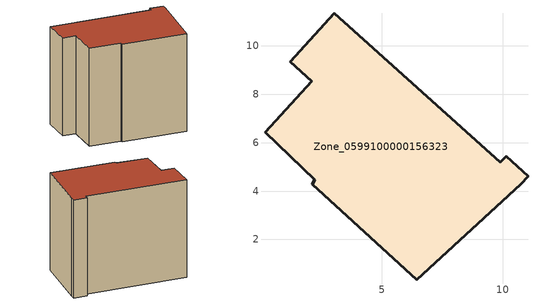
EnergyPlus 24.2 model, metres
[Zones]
Zone_0599100000156323
 floor ground (C_G): 10.14,5.43 11.04,4.61 10.74,4.28 6.44,0.34 2.13,4.29 2.23,4.47 0.17,6.42 2.1,8.54 1.21,9.35 3.04,11.35 9.9,5.18 z0
 wall outside (C_F): 3.04,11.35 1.21,9.35 2.1,8.54 0.17,6.42 2.23,4.47 2.13,4.29 6.44,0.34 10.74,4.28 11.04,4.61 10.14,5.43 9.9,5.18 3.04,11.35 z0:8.85
 roof outside (C_R): 9.9,5.18 3.04,11.35 1.21,9.35 2.1,8.54 0.17,6.42 2.23,4.47 2.13,4.29 6.44,0.34 10.74,4.28 11.04,4.61 10.14,5.43 z8.85
[BUILDING]
Pand.0599100000156323: North Axis=0; Terrain=City; Loads Convergence Tolerance Value=0.04; Temperature Convergence Tolerance Value=0.4; Solar Distribution=FullExterior; Maximum Number of Warmup Days=25; Minimum Number of Warmup Days=1
[Site:Location]
Rotterdam.The.Hague.AP_ZH_NLD Design_Conditions: Latitude=51.96; Longitude=4.45; Time Zone=1; Elevation=-4.5
[SITE:GROUNDTEMPERATURE:BUILDINGSURFACE]
18, 18, 18, 18, 18, 18, 18, 18, 18, 18, 18, 18
[MATERIAL] Thermal Absorptance=0.9; Solar Absorptance=0.7; Visible Absorptance=0.7
Name | Roughness | Thickness | Conductivity | Density | Specific Heat
G.TC.1975-1991 | MediumSmooth | 0.15 | 0.288461 | 540 | 1210
F.TC.1975-1991 | Rough | 0.3 | 0.230769 | 1920 | 840
R.TC.1975-1991 | MediumRough | 0.2 | 0.153846 | 1500 | 1000
[CONSTRUCTION]
C_G: G.TC.1975-1991
C_F: F.TC.1975-1991
C_R: R.TC.1975-1991
[ZONE]
Zone_0599100000156323: Type=1; Multiplier=1; Ceiling Height=Autocalculate; Volume=Autocalculate; Floor Area=autocalculate; Part of Total Floor Area=Yes
[ZONEINFILTRATION:DESIGNFLOWRATE]
Infil_Zone_0599100000156323: Zone or ZoneList or Space or SpaceList=Zone_0599100000156323; Schedule=AlwaysOn; Design Flow Rate Calculation Method=Flow/Area; Flow Rate per Floor Area=0.003; Constant Term Coefficient=1; Temperature Term Coefficient=0; Velocity Term Coefficient=0; Velocity Squared Term Coefficient=0
[HVACTEMPLATE:ZONE:IDEALLOADSAIRSYSTEM]
Zone_0599100000156323: Maximum Heating Supply Air Temperature=50; Minimum Cooling Supply Air Temperature=13; Maximum Heating Supply Air Humidity Ratio=0.0156; Minimum Cooling Supply Air Humidity Ratio=0.0077; Heating Limit=NoLimit; Cooling Limit=NoLimit; Dehumidification Control Type=ConstantSensibleHeatRatio; Cooling Sensible Heat Ratio=0.7; Dehumidification Setpoint=60; Humidification Control Type=None; Humidification Setpoint=30; Outdoor Air Method=None; Outdoor Air Flow Rate per Person=0.00944; Outdoor Air Flow Rate per Zone Floor Area=0; Outdoor Air Flow Rate per Zone=0; Demand Controlled Ventilation Type=None; Outdoor Air Economizer Type=NoEconomizer; Heat Recovery Type=None; Sensible Heat Recovery Effectiveness=0.7; Latent Heat Recovery Effectiveness=0.65
[ZONECONTROL:THERMOSTAT]
ThermostatControl_Zone_0599100000156323: Zone or ZoneList=Zone_0599100000156323; Control Type Schedule=DualSetpointControlType; Control 1=Thermostat_Zone_0599100000156323; Temperature Difference Between Cutout And Setpoint=0
[THERMOSTATSETPOINT:DUALSETPOINT]
Thermostat_Zone_0599100000156323: Heating Setpoint Temperature Schedule=HeatingSetpoint_Zone_0599100000156323; Cooling Setpoint Temperature Schedule=CoolingSetpoint_Zone_0599100000156323
[SCHEDULE:COMPACT]
HeatingSetpoint_Zone_0599100000156323: Through: 12/31, For: AllDays, Until: 24:00, 21
CoolingSetpoint_Zone_0599100000156323: Through: 12/31, For: AllDays, Until: 24:00, 24
DualSetpointControlType: Through: 12/31, For: AllDays, Until: 24:00, 4
AlwaysOn: Through: 12/31, For: AllDays, Until: 24:00, 1
